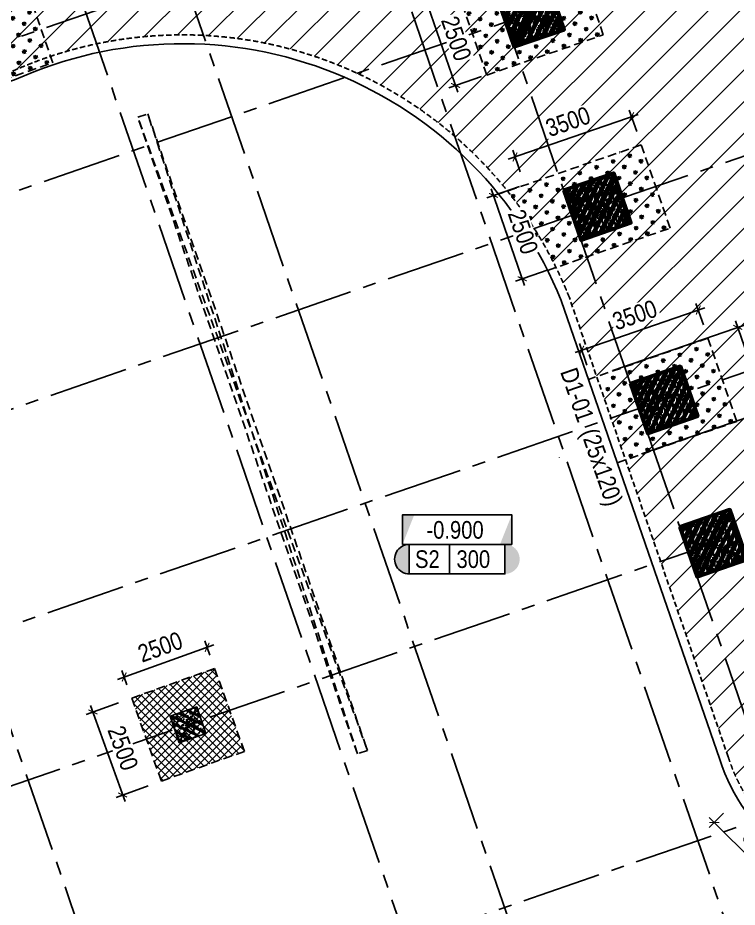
# Model space of a CAD drawing. Header units: millimetres. Extents: x -80883 to 1373228, y -532110 to 182357.
# Drawn here: x 1263269 to 1283684, y -337043 to -311817 of the extents above; entities that cross this region are included whole.
import ezdxf
from ezdxf.enums import TextEntityAlignment as Align

# ---------------------------------------------------------------- set-up
doc = ezdxf.new("R2010")
doc.units = ezdxf.units.MM
doc.header["$LTSCALE"] = 100
doc.header["$PDMODE"] = 32
doc.header["$PDSIZE"] = 2.5
for name, pattern in [('CENTER2', [1.125, 0.75, -0.125, 0.125, -0.125]), ('DASHED', [4.5, 3, -1.5]), ('HIDDEN', [0.375, 0.25, -0.125])]:
    doc.linetypes.add(name, pattern=pattern)
for name, color, linetype, lineweight in [('0-Hatch', 250, 'Continuous', 40), ('ccu12-Tencaukien', 9, 'Continuous', 15), ('KC-Tencaukien', 9, 'Continuous', 15), ('KT-Net cot', 2, 'Continuous', 50), ('KT-Net cot vach', 6, 'Continuous', 50)]:
    doc.layers.add(name, color=color, linetype=linetype, lineweight=lineweight)
for name, color, linetype in [('0-khuat', 3, 'HIDDEN'), ('ccu11-Khuat', 9, 'DASHED'), ('ccu11-Manh', 8, 'Continuous'), ('ccu12-Chidan', 9, 'Continuous'), ('ccu12-Hatch', 250, 'Continuous'), ('ccu12-Text', 31, 'Continuous'), ('ccu12-Thay', 7, 'Continuous'), ('ccu12-Truc', 13, 'CENTER2'), ('KC2-DIM', 251, 'Continuous'), ('KCS_COLUMN', 2, 'Continuous'), ('Xref.Asix of Basement B2$0$Xref.Asix of Basement$0$KT-Net cot vach', 6, 'Continuous')]:
    doc.layers.add(name, color=color, linetype=linetype)
doc.styles.add('Arial Narrow', font='ARIALN.TTF')
doc.dimstyles.new('ccu12-200', dxfattribs={"dimscale": 200, "dimtxt": 2.5, "dimasz": 1, "dimexe": 1, "dimexo": 2, "dimgap": 1, "dimtad": 1, "dimdec": 0, "dimrnd": 5, "dimdsep": 46, "dimtxsty": 'Arial Narrow', "dimblk": 'ARCHTICK', "dimcen": -1, "dimdle": 1, "dimclrd": 256, "dimclre": 256, "dimclrt": 3, "dimadec": 0, "dimazin": 2, "dimtfac": 0.1, "dimtdec": 0, "dimtmove": 0, "dimatfit": 1, "dimldrblk": 'ARCHTICK', "dimfxl": 1, "dimtvp": 0.8333333333333334, "dimtolj": 1, "dimtzin": 12, "dimarcsym": 0})

# ---------------------------------------------------------------- blocks, each defined once
blk = doc.blocks.new('MBKC-T1-PN')
at = {"layer": '0-Hatch', "ltscale": 2}
h = blk.add_hatch(dxfattribs=at)
h.set_pattern_fill('CROSS', color=256, scale=1000, angle=109.047137953997, style=0)
h.set_pattern_definition([(109.0471379539969, (4063272.425263742, -6949223.737998943), (-317.8990851971258, 154.7261181275824), [124.9999999999984, -374.9999999999935]), (199.0471379539969, (4063311.106793273, -6949144.263227643), (-154.7261181275824, -317.8990851971258), [124.9999999999984, -374.9999999999935])])
h.paths.add_polyline_path([(29727.98328719824, -11952.80472232198), (28499.49876486883, -12376.93620520289), (28825.84469822655, -13322.18660958915), (31661.59591817483, -12343.14880717138), (30029.86624747887, -7616.896773923829), (28422.5993957594, -8171.802646955766)])
h = blk.add_hatch(dxfattribs=at)
h.set_pattern_fill('CROSS', color=256, scale=1000, angle=109.047137953997, style=0)
h.set_pattern_definition([(109.0471379539969, (4079066.037089799, -6949695.378808561), (-317.8990851971258, 154.7261181275824), [124.9999999999991, -374.9999999999963]), (199.0471379539969, (4079104.71861933, -6949615.904037262), (-154.7261181275824, -317.8990851971258), [124.9999999999991, -374.9999999999962])])
h.paths.add_polyline_path([(46467.72336526448, -9188.514353343868), (43159.34694199171, -10330.72512283118), (43975.21150134364, -12693.85123474168), (47283.58792461688, -11551.64046525437)])
h = blk.add_hatch(dxfattribs=at)
h.set_pattern_fill('CROSS', color=256, scale=1000, angle=109.047137953997, style=0)
h.set_pattern_definition([(109.0471379539969, (4080958.843508229, -6955177.831166982), (-317.8990851971258, 154.7261181275824), [124.9999999999991, -374.9999999999962]), (199.0471379539969, (4080997.52503776, -6955098.356395683), (-154.7261181275824, -317.8990851971258), [124.999999999999, -374.9999999999962])])
h.paths.add_polyline_path([(48360.52978369454, -14670.96671176434), (44563.97506941389, -15981.7201227409), (45942.19832887058, -18150.69294572814), (49176.39434304694, -17034.09282367484)])
h = blk.add_hatch(dxfattribs=at)
h.set_pattern_fill('CROSS', color=256, scale=1000, angle=109.047137953997, style=0)
h.set_pattern_definition([(109.0471379539969, (4082851.648381703, -6960660.284058795), (-317.8990851971258, 154.7261181275824), [124.999999999999, -374.9999999999962]), (199.0471379539969, (4082890.329911234, -6960580.809287497), (-154.7261181275824, -317.8990851971258), [124.999999999999, -374.9999999999961])])
h.paths.add_polyline_path([(47095.57202883321, -21243.63124219223), (47913.12660448276, -23606.17387913854), (51069.19921652135, -22516.54571548838), (50253.33465716895, -20153.41960357787)])
at = {"layer": 'ccu12-Hatch', "ltscale": 0.5}
h = blk.add_hatch(dxfattribs=at)
h.set_pattern_fill('ANSI31', color=256, scale=200)
h.set_pattern_definition([(45, (-1232600.871086698, 300749.4537652719), (-449.0128060534577, 449.0128060534577), [])])
edge = h.paths.add_edge_path()
edge.add_arc((39596.5258784194, -12165.34503250691), 24169.46523214078, 82.88137897741478, 110.3519449384467, ccw=False)
edge.add_line((42591.70211395179, 11817.81507882464), (58406.76826363965, 7707.460248947376))
edge.add_arc((57566.76677237987, 4896.279314257787), 2933.997401648627, 22.368302132014207, 73.36346853650582, ccw=False)
edge.add_line((60280.00056402339, 6012.837931064423), (65645.2552123724, -9495.342720050656))
edge.add_arc((69912.35162360128, -7700.789438651875), 4629.096376454211, 202.8094831940485, 267.8461387636046)
edge.add_line((69738.37575314008, -12326.61538209155), (89786.80552536738, -12326.61538209155))
edge.add_line((89786.80552536738, -12326.61538209155), (89786.80552536552, -14486.6249031527))
edge.add_line((89786.80552536552, -14486.6249031527), (90834.7687206131, -14486.62490315287))
edge.add_line((90834.7687206131, -14486.62490315287), (90834.76635349239, -14486.62703115697))
edge.add_line((90834.76635349239, -14486.62703115697), (93582.1413394094, -14486.62703115703))
edge.add_line((93582.1413394094, -14486.62703115703), (93582.14357479545, -14486.50828201312))
edge.add_line((93582.14357479545, -14486.50828201312), (97086.90349016106, -14486.6082508968))
edge.add_line((97086.90349016106, -14486.6082508968), (97086.90349016106, -24426.61538177478))
edge.add_line((97086.90349016106, -24426.61538177478), (89886.80552545143, -24426.6153830188))
edge.add_line((89886.80552545143, -24426.6153830188), (89886.80552545143, -26426.61538159492))
edge.add_line((89886.80552545143, -26426.61538159492), (104609.6535231646, -26426.61538159504))
edge.add_line((104609.6535231646, -26426.61538159504), (105347.4875280627, -29849.06259193434))
edge.add_arc((100503.7394000653, -30535.27201428305), 4892.113990781321, -88.98280526600831, 8.063382661788978, ccw=False)
edge.add_line((100590.5864808073, -35426.61506945355), (55455.55192690738, -35426.61506945355))
edge.add_arc((55461.66778308339, -30567.90211140737), 4858.716807180945, 197.5048071931062, 269.9278795506233, ccw=False)
edge.add_line((50827.94980508671, -32029.33521380113), (46319.23951797537, -19000.21078809898))
edge.add_arc((35342.89111414202, -23363.40948498569), 11811.76223731449, 21.6782725501053, 114.2965891740708)
edge.add_line((30482.82222025329, -12597.84133938845), (15440.22126940242, -17787.66880758357))
edge.add_arc((13548.83679810865, -12297.90464630711), 5806.448636187753, 244.533379235947, 289.01032906862923, ccw=False)
edge.add_arc((51601.22406761372, 27498.46431632899), 60602.85856022522, 217.6298442272399, 228.0027393231647, ccw=False)
edge.add_line((3605.473727127304, -9503.081798993808), (-504.3626536345109, -3435.722267398494))
edge.add_arc((2629.021960851969, -2740.241346217575), 3209.640611350007, 105.4996049737502, 192.5144003469773, ccw=False)
edge.add_line((1771.304140177555, 352.6720043509267), (31190.7288702894, 10495.31749677))
at = {"layer": '0-khuat', "ltscale": 10}
for p, q in [((31661.5959181746, -12343.14880717138), (30029.86624747911, -7616.896773923712)), ((28825.84469822608, -13322.1866095892), (31661.5959181746, -12343.14880717138))]:
    blk.add_line(p, q, dxfattribs=at)
blk.add_lwpolyline([(47283.58792461688, -11551.64046525437), (46467.72336526448, -9188.514353343868), (43159.34694199171, -10330.72512283118), (43975.21150134364, -12693.85123474168)], close=True, dxfattribs=at)
for points in [[(45703.99809582974, -18232.93113046425), (49176.39434304694, -17034.09282367484), (48360.52978369454, -14670.96671176434), (44312.733384819, -16068.46084422281)], [(47676.81394240842, -23687.7603835304), (51069.19921652135, -22516.54571548838), (50253.33465716895, -20153.41960357787), (46859.2593667591, -21325.21774658421)]]:
    blk.add_lwpolyline(points, dxfattribs=at)
at = {"layer": 'ccu11-Khuat', "ltscale": 0.5, "elevation": -0.1248620286703281}
blk.add_lwpolyline([(100590.5864808073, -35426.61506945355), (55455.55192690738, -35426.61506945355, -0.3269618123751123), (50827.94980508671, -32029.33521380113), (46319.23951797537, -19000.21078809898, 0.4276624970093012), (30482.82222025329, -12597.84133938845), (15440.22126940242, -17787.66880758357, -0.1965409036496166), (11052.14983252855, -17540.17514300876, -0.04529122358984782), (3605.473727127304, -9503.081798993808), (-504.3626536345109, -3435.722267398494, -0.3990343803495413), (1771.304140177555, 352.6720043509267), (31190.7288702894, 10495.31749677, -0.1204403028230274), (42591.70211395179, 11817.81507882464), (58406.76826363965, 7707.460248947376, -0.2262547279600852), (60280.00056402339, 6012.837931064423), (65645.2552123724, -9495.342720050656, 0.2916469557633262), (69738.37575314008, -12326.61538209155), (89786.80552536738, -12326.61538209155)], format="xyb", dxfattribs=at)
at = {"layer": 'ccu12-Thay', "ltscale": 0.5, "elevation": -0.1248620286703281}
blk.add_lwpolyline([(100592.7780615496, -35676.61506945355), (55455.39655799186, -35676.61506945355, -0.3267809868965265), (50590.58009542292, -32107.86709642987), (46084.84347490547, -19087.33587578748, 0.427810969143063), (30575.27555690287, -12830.40478876728), (15521.75718290871, -18023.99886239826, -0.1981128104978065), (10911.61054585082, -17750.02456894092, -0.0454709095100691), (3402.789631705265, -9649.635404628643), (-737.5713195712306, -3537.212389550812, -0.4024491153328594), (1696.951964988839, 591.4787324376521), (31106.50964570185, 10730.72245935566)], format="xyb", dxfattribs=at)
blk = doc.blocks.new('Grid-ST-flat-3')
at = {"layer": 'ccu12-Truc', "ltscale": 30}
for p, q in [((343189.8455156267, -39014.65546948352), (361219.3016763728, -91236.39007851167)), ((340897.6132794917, -39806.04435974167), (359986.9050177329, -95097.55833493307)), ((335415.1609209012, -41698.85077767866), (354504.452659484, -96990.36475386203)), ((332626.6722212732, -42661.57128335355), (351715.9639600301, -97953.08526004129)), ((324450.2562037199, -45484.46361355274), (343539.5479429879, -100775.9775917197)), ((377595.9390357225, -60477.92775269796), (312746.7367284151, -82866.99351539748)), ((352142.8453968058, -64928.08572440385), (311408.7183977929, -78991.46684835991)), ((377787.2916931123, -66547.80383867014), (314639.5431473439, -88349.44587364572)), ((368131.1051668772, -76017.52440288517), (316532.3495662729, -93831.89823189395)), ((369534.392683656, -80082.1011514843), (317935.6370837544, -97896.47498025041)), ((362499.3874795341, -90794.44285003131), (320490.9257493084, -105297.7856638855))]:
    blk.add_line(p, q, dxfattribs=at)
blk = doc.blocks.new('*U338')
h = blk.add_hatch()
h.set_pattern_fill('VATLIEU04', color=250, scale=40, style=0, pattern_type=2)
h.set_pattern_definition([(49.99999999999999, (-150.0000000000078, 849.9999999999998), (286.9040730403014, -25.10085399303804), [30, -330]), (355, (-150.0000000000078, 849.9999999999998), (-55.50053344520001, 300.8768534800047), [24, -264]), (100.4514, (-126.0913280000078, 847.9082639999995), (231.4037526856086, 275.7758168243814), [25.496076, -280.4568448]), (46.18420000000001, (-150.0000000000078, 929.9999999999998), (426.8964194502578, -66.20760573160723), [45, -495]), (96.6356, (-114.4253020000077, 924.4826771999994), (373.8650822194813, 389.6471483601767), [38.2441152, -420.6852]), (351.1842, (-150.0000000000078, 929.9999999999998), (373.8647780534509, 389.6474403701299), [36, -396]), (21, (-110.0000000000078, 909.9999999999998), (238.7628208473847, -161.0475562661355), [30, -330]), (326.0000000000001, (-110.0000000000078, 909.9999999999998), (97.32613276863269, 290.0600180187412), [24, -264]), (71.4514, (-90.10310680000777, 896.5793575999994), (336.089051432596, 129.012198683981), [25.496076, -280.4568448]), (37.50000000000001, (-150.0000000000078, 849.9999999999998), (4.863942126916267, 133.1575415325246), [0, -260.8, 0, -268, 0, -265]), (7.499999999999999, (-150.0000000000078, 849.9999999999998), (105.2278149768594, 157.7646847529441), [0, -152.8, 0, -254.8, 0, -101]), (327.5, (-239.2000000000078, 849.9999999999998), (213.5289744689636, -9.021948693751902), [0, -100, 0, -312, 0, -414]), (317.5, (-279.2000000000078, 849.9999999999998), (233.2744677369545, 40.04199293292709), [0, -130, 0, -207.2, 0, -294]), (45, (-150.0000000000078, 849.9999999999998), (-120.2081528017131, 120.2081528017131), []), (45, (-150.0000000000078, 898.9999999999998), (-120.2081528017131, 120.2081528017131), [])])
h.paths.add_polyline_path([(-475, -474.9999999999998), (325, -474.9999999999999), (324.9999999999922, 324.9999999999998), (-475.0000000000078, 325)])
at = {"color": 6, "ltscale": 0.25}
blk.add_lwpolyline([(-475, -474.9999999999998), (325, -474.9999999999999), (324.9999999999922, 324.9999999999998), (-475.0000000000078, 325)], close=True, dxfattribs=at)
at = {"layer": 'Defpoints', "linetype": 'ByBlock', "ltscale": 30}
for p, q in [((325, -474.9999999999999), (-475.0000000000078, 325)), ((-475, -474.9999999999998), (324.9999999999922, 324.9999999999998))]:
    blk.add_line(p, q, dxfattribs=at)
blk = doc.blocks.new('*U151')
h = blk.add_hatch()
h.set_pattern_fill('VATLIEU04', color=250, scale=40, style=0, pattern_type=2)
h.set_pattern_definition([(49.99999999999999, (550, -550), (286.9040730403014, -25.10085399303804), [30, -330]), (355, (550, -550), (-55.50053344520001, 300.8768534800047), [24, -264]), (100.4514, (573.908672, -552.091736), (231.4037526856086, 275.7758168243814), [25.496076, -280.4568448]), (46.18420000000001, (550, -470), (426.8964194502578, -66.20760573160723), [45, -495]), (96.6356, (585.574698, -475.5173228), (373.8650822194813, 389.6471483601767), [38.2441152, -420.6852]), (351.1842, (550, -470), (373.8647780534509, 389.6474403701299), [36, -396]), (21, (590, -490), (238.7628208473847, -161.0475562661355), [30, -330]), (326.0000000000001, (590, -490), (97.32613276863269, 290.0600180187412), [24, -264]), (71.4514, (609.8968932, -503.4206424), (336.089051432596, 129.012198683981), [25.496076, -280.4568448]), (37.50000000000001, (550, -550), (4.863942126916267, 133.1575415325246), [0, -260.8, 0, -268, 0, -265]), (7.499999999999999, (550, -550), (105.2278149768594, 157.7646847529441), [0, -152.8, 0, -254.8, 0, -101]), (327.5, (460.8, -550), (213.5289744689636, -9.021948693751902), [0, -100, 0, -312, 0, -414]), (317.5, (420.8, -550), (233.2744677369545, 40.04199293292709), [0, -130, 0, -207.2, 0, -294]), (45, (550, -550), (-120.2081528017131, 120.2081528017131), []), (45, (550, -501), (-120.2081528017131, 120.2081528017131), [])])
h.paths.add_polyline_path([(-475, 475), (1025, 475), (1025, -1025), (-475, -1025)])
at = {"color": 6, "ltscale": 0.25}
blk.add_lwpolyline([(-475, 475), (1025, 475), (1025, -1025), (-475, -1025)], close=True, dxfattribs=at)
at = {"layer": 'Defpoints', "linetype": 'ByBlock', "ltscale": 30}
for p, q in [((1025, 475), (-475, -1025)), ((-475, 475), (1025, -1025))]:
    blk.add_line(p, q, dxfattribs=at)
blk = doc.blocks.new('MBDV-B1-T1-PN')
at = {"layer": 'KT-Net cot vach', "rotation": 19.04713795399666}
for p in [(44871.77846938628, -10770.9840538142), (46764.58488781634, -16253.43641223467), (48657.39065854321, -21735.88899427338), (50060.67882337538, -25800.46551913326)]:
    blk.add_blockref('*U151', p, dxfattribs=at)
at = {"layer": 'Xref.Asix of Basement B2$0$Xref.Asix of Basement$0$KT-Net cot vach', "linetype": 'ByBlock', "xscale": -0.9999999999999998, "rotation": 19.04713796363401}
blk.add_blockref('*U338', (35403.31796658295, -31072.47629107628), dxfattribs=at)
blk = doc.blocks.new('ccu11-cmb-flat-8')
at = {"layer": 'ccu12-Chidan', "color": 7}
blk.add_lwpolyline([(0, 0), (1549.76089105694, 0), (1549.76089105694, 418.967561994592), (0, 418.967561994592)], close=True, dxfattribs=at)
at = {"layer": 'ccu12-Chidan'}
for points in [[(0, 0), (166.3698098819586, 418.967561994592), (0, 418.967561994592)], [(1549.76089105694, 418.967561994592), (1383.391081174981, 0), (1549.76089105694, 0)]]:
    blk.add_solid(points, dxfattribs=at)
at = {"layer": 'ccu12-Chidan', "color": 31, "style": 'Arial Narrow', "width": 0.8}
blk.add_attdef('+100.00', text='', height=250, dxfattribs=at).set_placement((745.1558620325814, 205.5562299680314), align=Align.MIDDLE_CENTER)
blk = doc.blocks.new('ccu11-chieudaysan-flat-2')
at = {"layer": 'ccu12-Chidan'}
for points in [[(-568.9677828538697, -2.619344741106033e-10), (-568.9677828538697, 418.9675619945338, 1)], [(787.9355657075066, 418.9675619945338), (787.9355657075066, -2.619344741106033e-10, 1)]]:
    blk.add_hatch(color=8, dxfattribs=at).paths.add_polyline_path(points)
at = {"layer": 'ccu12-Chidan', "color": 7}
blk.add_line((0, 0), (0, 418.9675619945629), dxfattribs=at)
blk.add_lwpolyline([(-568.9677828541026, 0), (787.9355657075066, 0), (787.9355657075066, 418.9675619945629), (-568.9677828541026, 418.9675619945629)], close=True, dxfattribs=at)
blk.add_arc((-568.9677828541026, 209.4837809972232), 209.4837809973396, 90, 270.0000604044855, dxfattribs=at)
at = {"layer": 'ccu12-Chidan', "color": 31, "style": 'Arial Narrow', "width": 0.7}
for tag, p in [('S00', (-488.0154019014444, 209.4837809972232)), ('200', (99.99999999976717, 209.4837809972232))]:
    blk.add_attdef(tag, text='', height=250, dxfattribs=at).set_placement(p, align=Align.MIDDLE_LEFT)
blk = doc.blocks.new('*U699')
at = {"layer": 'ccu12-Tencaukien', "color": 8, "ltscale": 10000}
blk.add_line((360.6565736538532, -155.3215232637356), (354.4065714950475, -155.3215232637356), dxfattribs=at)
at = {"layer": 'ccu12-Text', "color": 2, "style": 'Arial Narrow', "width": 0.8}
blk.add_attdef('SH', text='', height=300, dxfattribs=at).set_placement((275.6048113084853, 5.864471777974813), align=Align.BOTTOM_RIGHT)
at = {"layer": 'ccu12-Text', "color": 31, "style": 'Arial Narrow', "width": 0.8}
for tag, p in [('(', (507.5315725744504, -75.41116959831947)), ('KT', (632.605666770517, -75.41116959831947)), (')', (962.8971199221714, -75.41116959831947))]:
    blk.add_attdef(tag, text='', height=250, dxfattribs=at).set_placement(p, align=Align.BOTTOM_LEFT)
blk = doc.blocks.new('_ARCHTICK')
at = {"color": 0, "linetype": 'ByBlock', "const_width": 0.15}
blk.add_lwpolyline([(-0.5, -0.5), (0.5, 0.5)], dxfattribs=at)
blk = doc.blocks.new('*D1219')
at = {"layer": 'Defpoints', "color": 0, "ltscale": 0.5, "transparency": 16777216}
for p in [(1275992.337530984, -310986.4457276587), (1276808.202090336, -313349.5718395692), (1275689.916195579, -313735.6578060171)]:
    blk.add_point(p, dxfattribs=at)
at = {"layer": 'KC2-DIM', "lineweight": -2, "ltscale": 0.5, "transparency": 16777216}
for p, q in [((1275614.237353079, -311116.984057155), (1274685.001547275, -311437.8008588547)), ((1274808.782471479, -311183.4816051538), (1275755.185360328, -313924.70789497)), ((1276430.101912431, -313480.1101690655), (1275500.866106627, -313800.9269707653))]:
    blk.add_line(p, q, dxfattribs=at)
at = {"layer": 'KC2-DIM', "lineweight": -2, "ltscale": 0.5, "transparency": 16777216, "xscale": 200, "yscale": 200, "zscale": 200}
for p, rotation in [((1274874.051636227, -311372.5316941066), 109.0471312622707), ((1275689.916195579, -313735.6578060171), 289.0471312622706)]:
    blk.add_blockref('_ARCHTICK', p, dxfattribs=dict(at, rotation=rotation))
at = {"layer": 'KC2-DIM', "color": 3, "ltscale": 0.5, "transparency": 16777216, "insert": (1275712.343676721, -312405.5139041849), "char_height": 500, "attachment_point": 5, "rotation": 289.0471312622707, "style": 'Arial Narrow', "bg_fill": 3, "box_fill_scale": 1.1, "bg_fill_color": 256, "bg_fill_true_color": 13158600, "bg_fill_transparency": 0}
blk.add_mtext('\\A1;2500', dxfattribs=at)
blk = doc.blocks.new('*D1220')
at = {"layer": 'Defpoints', "color": 0, "ltscale": 0.5, "transparency": 16777216}
for p in [(1280686.038259362, -314622.8416111016), (1280961.400870393, -315420.4204770362), (1277653.02444712, -316562.6312465234)]:
    blk.add_point(p, dxfattribs=at)
at = {"layer": 'KC2-DIM', "lineweight": -2, "ltscale": 0.5, "transparency": 16777216}
for p, q in [((1277188.611754759, -315830.3215674168), (1280875.088340692, -314557.5724242738)), ((1280830.862496737, -315042.3203143764), (1280620.769072534, -314433.7915297717)), ((1277522.486073464, -316184.5310838636), (1277312.392649261, -315576.002299259))]:
    blk.add_line(p, q, dxfattribs=at)
at = {"layer": 'KC2-DIM', "lineweight": -2, "ltscale": 0.5, "transparency": 16777216, "xscale": 200, "yscale": 200, "zscale": 200}
for p, rotation in [((1280686.038259362, -314622.8416111016), 19.0471379540058), ((1277377.661836089, -315765.0523805889), 199.0471379540058)]:
    blk.add_blockref('_ARCHTICK', p, dxfattribs=dict(at, rotation=rotation))
at = {"layer": 'KC2-DIM', "color": 3, "ltscale": 0.5, "transparency": 16777216, "insert": (1278883.269151585, -314763.5872523812), "char_height": 500, "attachment_point": 5, "rotation": 19.047137954005798, "style": 'Arial Narrow', "bg_fill": 3, "box_fill_scale": 1.1, "bg_fill_color": 256, "bg_fill_true_color": 13158600, "bg_fill_transparency": 0}
blk.add_mtext('\\A1;3500', dxfattribs=at)
blk = doc.blocks.new('*D1221')
at = {"layer": 'Defpoints', "color": 0, "ltscale": 0.5, "transparency": 16777216}
for p in [(1277885.144258589, -316468.8989815934), (1278701.008817941, -318832.0250935039), (1277582.722923184, -319218.1110599518)]:
    blk.add_point(p, dxfattribs=at)
at = {"layer": 'KC2-DIM', "lineweight": -2, "ltscale": 0.5, "transparency": 16777216}
for p, q in [((1277507.044080683, -316599.4373110897), (1276577.808274879, -316920.2541127893)), ((1276701.589199084, -316665.9348590884), (1277647.992087932, -319407.1611489046)), ((1278322.908640035, -318962.5634230002), (1277393.672834231, -319283.3802246999))]:
    blk.add_line(p, q, dxfattribs=at)
at = {"layer": 'KC2-DIM', "lineweight": -2, "ltscale": 0.5, "transparency": 16777216, "xscale": 200, "yscale": 200, "zscale": 200}
for p, rotation in [((1276766.858363832, -316854.9849480412), 109.0471312622707), ((1277582.722923184, -319218.1110599518), 289.0471312622706)]:
    blk.add_blockref('_ARCHTICK', p, dxfattribs=dict(at, rotation=rotation))
at = {"layer": 'KC2-DIM', "color": 3, "ltscale": 0.5, "transparency": 16777216, "insert": (1277605.150404325, -317887.9671581196), "char_height": 500, "attachment_point": 5, "rotation": 289.0471312622707, "style": 'Arial Narrow', "bg_fill": 3, "box_fill_scale": 1.1, "bg_fill_color": 256, "bg_fill_true_color": 13158600, "bg_fill_transparency": 0}
blk.add_mtext('\\A1;2500', dxfattribs=at)
blk = doc.blocks.new('*D1222')
at = {"layer": 'Defpoints', "color": 0, "ltscale": 0.5, "transparency": 16777216}
for p in [(1282578.843132836, -320105.2945029154), (1282854.205743867, -320902.8733688498), (1279545.829320594, -322045.0841383371)]:
    blk.add_point(p, dxfattribs=at)
at = {"layer": 'KC2-DIM', "lineweight": -2, "ltscale": 0.5, "transparency": 16777216}
for p, q in [((1279081.416628234, -321312.7744592305), (1282767.893214166, -320040.0253160875)), ((1282723.667370211, -320524.77320619), (1282513.573946008, -319916.2444215855)), ((1279415.290946939, -321666.9839756773), (1279205.197522736, -321058.4551910728))]:
    blk.add_line(p, q, dxfattribs=at)
at = {"layer": 'KC2-DIM', "lineweight": -2, "ltscale": 0.5, "transparency": 16777216, "xscale": 200, "yscale": 200, "zscale": 200}
for p, rotation in [((1282578.843132836, -320105.2945029154), 19.0471379540058), ((1279270.466709564, -321247.5052724027), 199.0471379540058)]:
    blk.add_blockref('_ARCHTICK', p, dxfattribs=dict(at, rotation=rotation))
at = {"layer": 'KC2-DIM', "color": 3, "ltscale": 0.5, "transparency": 16777216, "insert": (1280776.07402506, -320246.0401441951), "char_height": 500, "attachment_point": 5, "rotation": 19.047137954005798, "style": 'Arial Narrow', "bg_fill": 3, "box_fill_scale": 1.1, "bg_fill_color": 256, "bg_fill_true_color": 13158600, "bg_fill_transparency": 0}
blk.add_mtext('\\A1;3500', dxfattribs=at)
blk = doc.blocks.new('*D1223')
at = {"layer": 'Defpoints', "color": 0, "ltscale": 0.5, "transparency": 16777216}
for p in [(1279777.949132063, -321951.3518734071), (1284514.460612312, -322960.8824846924), (1280593.813691415, -324314.4779853176)]:
    blk.add_point(p, dxfattribs=at)
at = {"layer": 'KC2-DIM', "lineweight": -2, "ltscale": 0.5, "transparency": 16777216}
for p, q in [((1280156.049309969, -321820.8135439107), (1283887.646141913, -320532.4872080337)), ((1283633.326888212, -320408.7062838289), (1284579.72977706, -323149.9325736451)), ((1280971.913869321, -324183.9396558212), (1284703.510701265, -322895.6133199442))]:
    blk.add_line(p, q, dxfattribs=at)
at = {"layer": 'KC2-DIM', "lineweight": -2, "ltscale": 0.5, "transparency": 16777216, "xscale": 200, "yscale": 200, "zscale": 200}
for p, rotation in [((1283698.59605296, -320597.7563727818), 109.0471312622707), ((1284514.460612312, -322960.8824846924), 289.0471312622706)]:
    blk.add_blockref('_ARCHTICK', p, dxfattribs=dict(at, rotation=rotation))
at = {"layer": 'KC2-DIM', "color": 3, "ltscale": 0.5, "transparency": 16777216, "insert": (1284536.888093453, -321630.7385828601), "char_height": 500, "attachment_point": 5, "rotation": 289.0471312622707, "style": 'Arial Narrow', "bg_fill": 3, "box_fill_scale": 1.1, "bg_fill_color": 256, "bg_fill_true_color": 13158600, "bg_fill_transparency": 0}
blk.add_mtext('\\A1;2500', dxfattribs=at)
blk = doc.blocks.new('*D1252')
at = {"layer": 'Defpoints', "color": 0, "ltscale": 0.5, "transparency": 16777216}
for p in [(1266501.549714322, -331112.4596528831), (1265402.15161497, -331505.775892206), (1267343.670539961, -333466.3569562985)]:
    blk.add_point(p, dxfattribs=at)
at = {"layer": 'KC2-DIM', "lineweight": -2, "ltscale": 0.5, "transparency": 16777216}
for p, q in [((1266124.926145775, -331247.1989849852), (1265213.839830697, -331573.1455582571)), ((1266311.64210666, -334047.9849798947), (1265334.781948919, -331317.4641079328)), ((1266967.046971414, -333601.0962884007), (1266055.960656336, -333927.0428616726))]:
    blk.add_line(p, q, dxfattribs=at)
at = {"layer": 'KC2-DIM', "lineweight": -2, "ltscale": 0.5, "transparency": 16777216, "xscale": 200, "yscale": 200, "zscale": 200}
for p, rotation in [((1265402.15161497, -331505.775892206), 109.6849732125651), ((1266244.272440609, -333859.6731956215), 289.6849732125651)]:
    blk.add_blockref('_ARCHTICK', p, dxfattribs=dict(at, rotation=rotation))
at = {"layer": 'KC2-DIM', "color": 3, "ltscale": 0.5, "transparency": 16777216, "insert": (1266251.891087862, -332529.3620486686), "char_height": 500, "attachment_point": 5, "rotation": 289.6849732125651, "style": 'Arial Narrow', "bg_fill": 3, "box_fill_scale": 1.1, "bg_fill_color": 256, "bg_fill_true_color": 13158600, "bg_fill_transparency": 0}
blk.add_mtext('\\A1;2500', dxfattribs=at)
blk = doc.blocks.new('*D1255')
at = {"layer": 'Defpoints', "color": 0, "ltscale": 0.5, "transparency": 16777216}
for p in [(1268641.238658532, -329671.5833235796), (1268855.447017737, -330270.3388272442), (1266501.549714322, -331112.4596528831)]:
    blk.add_point(p, dxfattribs=at)
at = {"layer": 'KC2-DIM', "lineweight": -2, "ltscale": 0.5, "transparency": 16777216}
for p, q in [((1266099.029570844, -330581.0738152696), (1268829.550442805, -329604.2136575285)), ((1268720.707685635, -329893.7152586977), (1268573.868992481, -329483.2715393063)), ((1266366.810382219, -330735.8360843366), (1266219.971689065, -330325.3923649453))]:
    blk.add_line(p, q, dxfattribs=at)
at = {"layer": 'KC2-DIM', "lineweight": -2, "ltscale": 0.5, "transparency": 16777216, "xscale": 200, "yscale": 200, "zscale": 200}
for p, rotation in [((1268641.238658532, -329671.5833235796), 19.68497321256511), ((1266287.341355117, -330513.7041492186), 199.6849732125651)]:
    blk.add_blockref('_ARCHTICK', p, dxfattribs=dict(at, rotation=rotation))
at = {"layer": 'KC2-DIM', "color": 3, "ltscale": 0.5, "transparency": 16777216, "insert": (1267310.927511579, -329663.964676327), "char_height": 500, "attachment_point": 5, "rotation": 19.684973212565115, "style": 'Arial Narrow', "bg_fill": 3, "box_fill_scale": 1.1, "bg_fill_color": 256, "bg_fill_true_color": 13158600, "bg_fill_transparency": 0}
blk.add_mtext('\\A1;2500', dxfattribs=at)
blk = doc.blocks.new('*D1268')
at = {"layer": 'Defpoints', "color": 0, "ltscale": 0.5, "transparency": 16777216}
for p in [(1283580.209082516, -334089.5877523887), (1283031.248751956, -334638.5480829485), (1285701.529426076, -336210.9080959483)]:
    blk.add_point(p, dxfattribs=at)
at = {"layer": 'KC2-DIM', "lineweight": -2, "ltscale": 0.5, "transparency": 16777216}
for p, q in [((1283297.366370041, -334372.4304648633), (1282889.827395719, -334779.9694391858)), ((1285293.990451753, -336901.2897827455), (1282889.827395719, -334497.1267267112)), ((1285418.686713601, -336493.7508084229), (1285011.147739279, -336901.2897827454))]:
    blk.add_line(p, q, dxfattribs=at)
at = {"layer": 'KC2-DIM', "lineweight": -2, "ltscale": 0.5, "transparency": 16777216, "xscale": 200, "yscale": 200, "zscale": 200}
for p, rotation in [((1283031.248751956, -334638.5480829485), 134.9999999999992), ((1285152.569095516, -336759.8684265081), 314.9999999999992)]:
    blk.add_blockref('_ARCHTICK', p, dxfattribs=dict(at, rotation=rotation))
at = {"layer": 'KC2-DIM', "color": 3, "ltscale": 0.5, "transparency": 16777216, "insert": (1284413.845090928, -335377.2720875366), "char_height": 500, "attachment_point": 5, "rotation": 314.99999999999926, "style": 'Arial Narrow', "bg_fill": 3, "box_fill_scale": 1.1, "bg_fill_color": 256, "bg_fill_true_color": 13158600, "bg_fill_transparency": 0}
blk.add_mtext('\\A1;3000', dxfattribs=at)
blk = doc.blocks.new('VACH-NN-PN-T1')
at = {"layer": 'KCS_COLUMN', "linetype": 'HIDDEN', "ltscale": 10}
for p, q in [((41912.81570538017, -43874.00494091917), (35962.58112436812, -25720.10031976207)), ((42196.38570538023, -43776.10494091915), (35679.01112436806, -25818.0003197621))]:
    blk.add_line(p, q, dxfattribs=at)
blk.add_lwpolyline([(42196.38625122188, -43776.10486787499), (41912.81112920702, -43874.00864805898), (35679.00839728443, -25818.00133973185), (35962.58351929951, -25720.09755954763)], close=True, dxfattribs=at)

msp = doc.modelspace()

# ---------------------------------------------------------------- block references
for name, p in [('MBKC-T1-PN', (1232600.871086698, -300749.4537652719)), ('Grid-ST-flat-3', (923638.2882514866, -243129.7985158589))]:
    msp.add_blockref(name, p)
at = {"layer": 'ccu11-Manh'}
msp.add_blockref('MBDV-B1-T1-PN', (1232600.871086698, -300749.4537652719), dxfattribs=at)
at = {"layer": 'ccu12-Tencaukien', "extrusion": (-7.825994902301875e-07, -7.350826757026604e-07, 0.9999999999994236)}
ref = msp.add_blockref('*U699', (1278940.660946958, -323648.3325326864, 0.1467499595976334), dxfattribs=dict(at, xscale=1.815893337873056, yscale=1.815893337873056, zscale=1.815893337873056, rotation=268.6206537066452))
ref.add_attrib('KT', '(25x120)', dxfattribs={"color": 31, "extrusion": (-7.825994902301875e-07, -7.350826757026604e-07, 0.9999999999994236), "height": 499.9999999999999, "rotation": 289.0837199907818, "style": 'Arial Narrow'}).set_placement((1279096.941889371, -323621.6489035251, -0.7635090864159733), align=Align.BOTTOM_LEFT)
ref.add_attrib('SH', 'D1-01', dxfattribs={"color": 2, "extrusion": (-7.825994902301875e-07, -7.350826757026604e-07, 0.9999999999994236), "height": 499.9999999999999, "rotation": 289.0837199907818, "style": 'Arial Narrow'}).set_placement((1279021.981442429, -323377.8276804734, -0.763252511836557), align=Align.BOTTOM_RIGHT)
at = {"layer": 'KC-Tencaukien'}
ref = msp.add_blockref('ccu11-cmb-flat-8', (1274186.60056881, -326751.7988517913), dxfattribs=dict(at, xscale=1.999999999999999, yscale=1.999999999999999, zscale=1.999999999999999))
ref.add_attrib('+100.00', '-0.900', dxfattribs={"layer": 'ccu12-Chidan', "color": 31, "height": 499.9999999999998, "style": 'Arial Narrow'}).set_placement((1275676.912292875, -326340.6863918554), align=Align.MIDDLE_CENTER)
ref = msp.add_blockref('ccu11-chieudaysan-flat-2', (1275517.393680342, -327589.7339778752), dxfattribs=dict(at, xscale=1.999999999999999, yscale=1.999999999999999, zscale=1.999999999999999))
ref.add_attrib('S00', 'S2', dxfattribs={"layer": 'ccu12-Chidan', "color": 31, "height": 499.9999999999998, "style": 'Arial Narrow'}).set_placement((1274541.362876539, -327170.7664158808), align=Align.MIDDLE_LEFT)
ref.add_attrib('200', '300', dxfattribs={"layer": 'ccu12-Chidan', "color": 31, "height": 499.9999999999998, "style": 'Arial Narrow'}).set_placement((1275717.393680341, -327170.7664158808), align=Align.MIDDLE_LEFT)

# ---------------------------------------------------------------- next in the draw order: dimensions: what is measured, and where the dimension line sits
at = {"layer": 'KC2-DIM', "ltscale": 0.5}
for p1, p2, distance, picture, middle in [((1275992.337530985, -310986.4457276588), (1276808.202090336, -313349.5718395693), -1183.0577821476693, '*D1219', (1275712.343676721, -312405.5139041849)), ((1277653.02444712, -316562.6312465235), (1280961.400870393, -315420.4204770362), 843.7752158835542, '*D1220', (1278883.269151585, -314763.5872523812)), ((1279545.829320594, -322045.0841383371), (1282854.205743867, -320902.8733688497), 843.7752158832241, '*D1222', (1280776.07402506, -320246.0401441951)), ((1267343.670539961, -333466.3569562985), (1266501.549714322, -331112.459652883), 1167.6360070560409, '*D1252', (1266251.891087862, -332529.3620486686)), ((1285701.529426076, -336210.9080959483), (1283580.209082516, -334089.5877523886), 776.3471446825885, '*D1268', (1284413.845090928, -335377.2720875366))]:
    dim = msp.add_aligned_dim(p1=p1, p2=p2, distance=distance, dimstyle='ccu12-200', override={"dimfxl": 150, "dimtfill": 1}, dxfattribs=at)
    dim.commit()
    dim.dimension.update_dxf_attribs({"geometry": picture, "text_midpoint": middle})

# ---------------------------------------------------------------- next in the draw order: dimensions: what is measured, and where the dimension line sits
for p1, p2, distance, picture, middle in [((1277885.144258589, -316468.8989815935), (1278701.008817941, -318832.025093504), -1183.0577821476884, '*D1221', (1277605.150404325, -317887.9671581196)), ((1279777.949132063, -321951.351873407), (1280593.813691415, -324314.4779853175), 4147.733484404741, '*D1223', (1284536.888093453, -321630.7385828601)), ((1266501.549714322, -331112.459652883), (1268855.447017737, -330270.338827244), 635.9193143172475, '*D1255', (1267310.927511579, -329663.964676327))]:
    dim = msp.add_aligned_dim(p1=p1, p2=p2, distance=distance, dimstyle='ccu12-200', override={"dimfxl": 150, "dimtfill": 1}, dxfattribs=at)
    dim.commit()
    dim.dimension.update_dxf_attribs({"geometry": picture, "text_midpoint": middle})

# ---------------------------------------------------------------- next in the draw order: hatches: boundary and pattern name
at = {"layer": 'ccu12-Hatch', "ltscale": 0.5}
h = msp.add_hatch(dxfattribs=at)
h.set_pattern_fill('ANSI37', color=256, scale=50)
h.set_pattern_definition([(45, (0, 0), (-112.2532015133644, 112.2532015133644), []), (135, (0, 0), (-112.2532015133644, -112.2532015133644), [])])
h.paths.add_polyline_path([(1268855.447017736, -330270.338827244), (1266501.549714321, -331112.459652883), (1267343.67053996, -333466.3569562985), (1269697.567843375, -332624.2361306595)])

# ---------------------------------------------------------------- next in the draw order: linework, layer by layer
at = {"layer": '0-khuat', "ltscale": 10}
msp.add_lwpolyline([(1269697.567843375, -332624.2361306595), (1268855.447017736, -330270.338827244), (1266501.549714321, -331112.459652883), (1267343.67053996, -333466.3569562985)], close=True, dxfattribs=at)

# ---------------------------------------------------------------- next in the draw order: block references
at = {"layer": 'KT-Net cot'}
msp.add_blockref('VACH-NN-PN-T1', (1230994.958588628, -288820.4269154225), dxfattribs=at)

doc.saveas('drawing.dxf')
